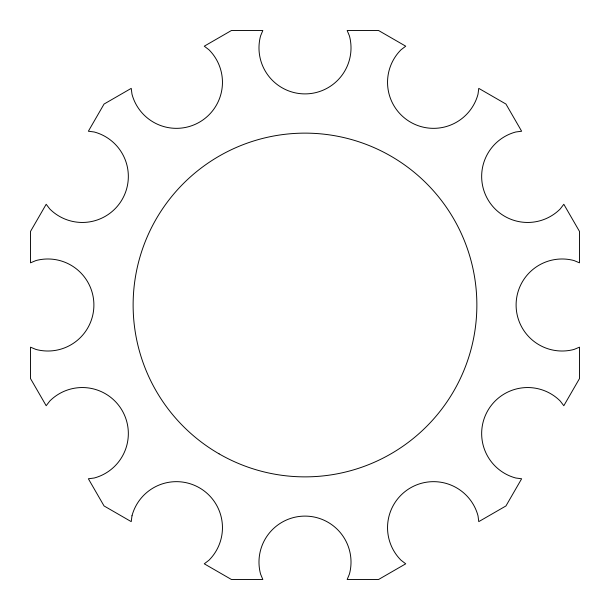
<?xml version="1.0" encoding="UTF-8"?>
<svg xmlns="http://www.w3.org/2000/svg" width="610" height="610" viewBox="0 0 610 610"><rect width="100%" height="100%" fill="white"/><g stroke="black" fill="none" stroke-linecap="round" stroke-linejoin="round"><path stroke-width="0.91" d="M131.996 515.763L131.226 521.634L104.051 505.949L88.366 478.774L94.237 478.004A46.009 46.009 0 0 0 122.175 410.553A46.009 46.009 0 0 0 49.791 401.022L46.185 405.726L30.5 378.551L30.5 347.174L35.975 349.446A46.009 46.009 0 0 0 93.894 305A46.009 46.009 0 0 0 35.975 260.554L30.5 262.826L30.5 231.449L46.185 204.274L49.791 208.978A46.009 46.009 0 0 0 122.175 199.447A46.009 46.009 0 0 0 94.237 131.996L88.366 131.226L104.051 104.051L131.226 88.366L131.996 94.237A46.009 46.009 0 0 0 199.447 122.175A46.009 46.009 0 0 0 208.978 49.791L204.274 46.185L231.449 30.5L262.826 30.5L260.554 35.975A46.009 46.009 0 0 0 305 93.894A46.009 46.009 0 0 0 349.446 35.975L347.174 30.5L378.551 30.5L405.726 46.185L401.022 49.791A46.009 46.009 0 0 0 410.553 122.175A46.009 46.009 0 0 0 478.004 94.237L478.774 88.366L505.949 104.051L521.634 131.226L515.763 131.996A46.009 46.009 0 0 0 487.825 199.447A46.009 46.009 0 0 0 560.209 208.978L563.815 204.274L579.5 231.449L579.5 262.826L574.025 260.554A46.009 46.009 0 0 0 516.106 305A46.009 46.009 0 0 0 574.025 349.446L579.5 347.174L579.5 378.551L563.815 405.726L560.209 401.022A46.009 46.009 0 0 0 487.825 410.553A46.009 46.009 0 0 0 515.763 478.004L521.634 478.774L505.949 505.949L478.774 521.634L478.004 515.763A46.009 46.009 0 0 0 410.553 487.825A46.009 46.009 0 0 0 401.022 560.209L405.726 563.815L378.551 579.5L347.174 579.5L349.446 574.025A46.009 46.009 0 0 0 305 516.106A46.009 46.009 0 0 0 260.554 574.025L262.826 579.5L231.449 579.5L204.274 563.815L208.978 560.209A46.009 46.009 0 0 0 199.447 487.825A46.009 46.009 0 0 0 131.996 515.763M219.066 453.84A171.86 171.86 0 0 0 476.86 305A171.86 171.86 0 0 0 219.066 156.16A171.86 171.86 0 0 0 219.066 453.84"/></g></svg>
